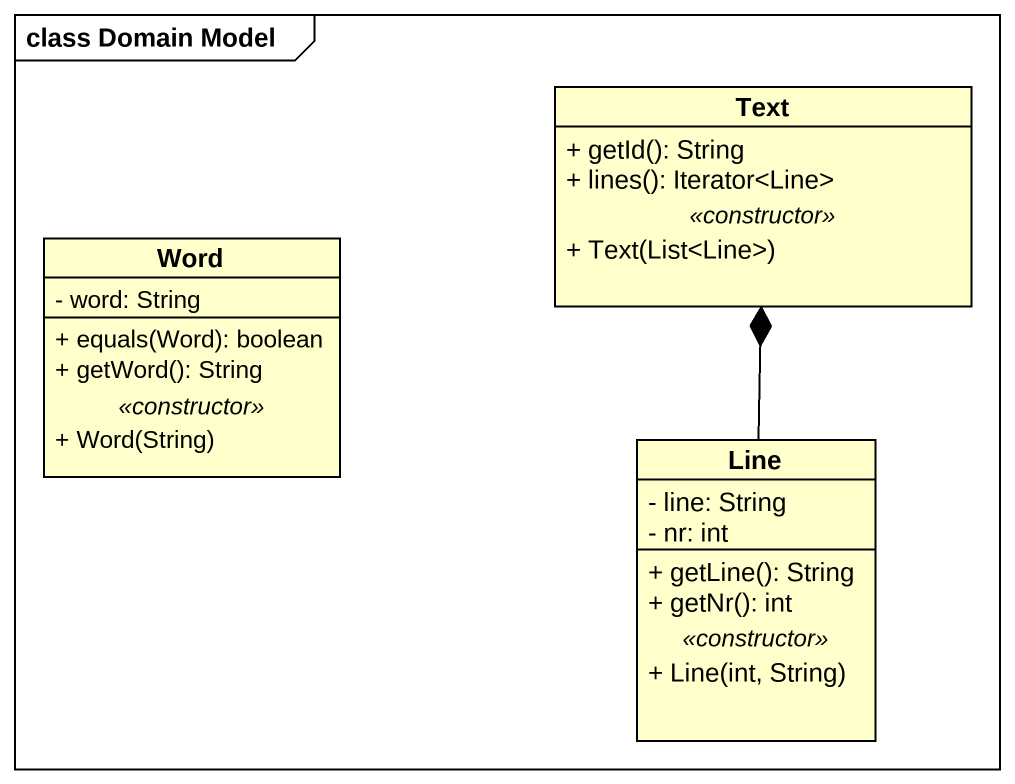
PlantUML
@startuml
mainframe class Domain Model
hide circle
hide empty members
skinparam classAttributeIconSize 0
class Text {
  + getId(): String
  + lines(): Iterator<Line>
  .. <<constructor>> ..
  + Text(List<Line>)
}
class Word {
  - word: String
  --
  + equals(Word): boolean
  + getWord(): String
  .. <<constructor>> ..
  + Word(String)
}
class Line {
  - line: String
  - nr: int
  --
  + getLine(): String
  + getNr(): int
  .. <<constructor>> ..
  + Line(int, String)
}
Line -up-* Text
@enduml
